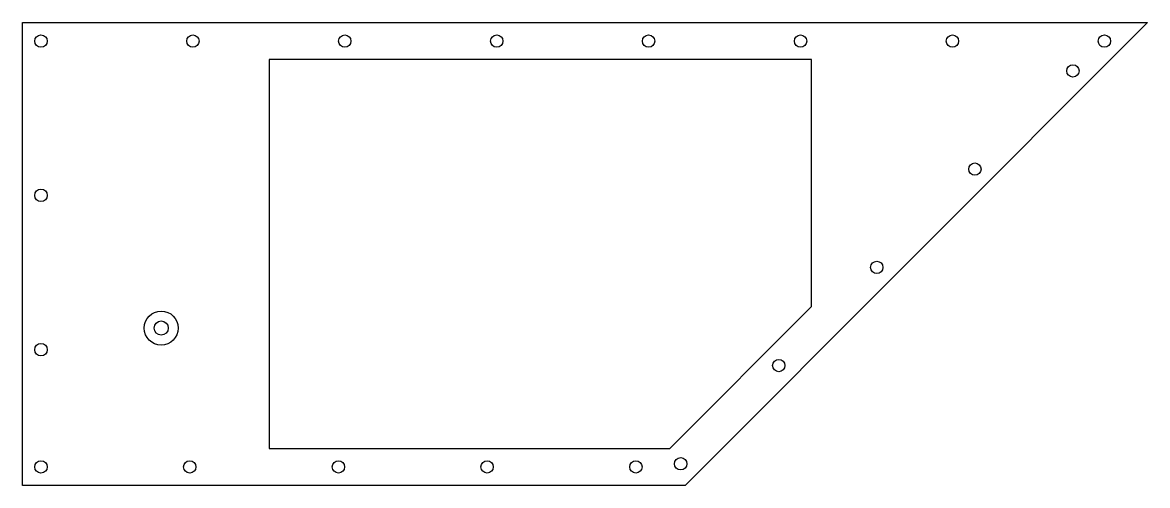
# Model space of a CAD drawing. Header units: millimetres. Extents: x -182 to 182, y -72 to 78.
import ezdxf

# ---------------------------------------------------------------- set-up
doc = ezdxf.new("R2010")
doc.units = ezdxf.units.MM
doc.layers.get('0').update_dxf_attribs({"linetype": 'CONTINUOUS'})

msp = doc.modelspace()

# ---------------------------------------------------------------- linework, layer by layer
for points in [[(32.5, -72.11), (-182.5, -72.11), (-182.5, 77.89), (182.5, 77.89)], [(73.53, 65.89), (-102.5, 65.89), (-102.5, -60.11), (27.53, -60.11), (73.53, -14.11)]]:
    msp.add_lwpolyline(points, close=True)
for centre, radius in [((-176.5, 71.89), 2), ((-127.21, 71.89), 2), ((-77.93, 71.89), 2), ((-28.64, 71.89), 2), ((20.64, 71.89), 2), ((69.93, 71.89), 2), ((119.21, 71.89), 2), ((168.5, 71.89), 2), ((158.32, 62.2), 2), ((126.5, 30.38), 2), ((-176.5, 21.89), 2), ((94.68, -1.44), 2), ((-137.5, -21.11), 5.5), ((-137.5, -21.11), 2.3), ((-176.5, -28.11), 2), ((62.86, -33.26), 2), ((-176.5, -66.11), 2), ((-128.25, -66.11), 2), ((-80, -66.11), 2), ((-31.75, -66.11), 2), ((16.5, -66.11), 2), ((31.04, -65.08), 2)]:
    msp.add_circle(centre, radius)

doc.saveas('drawing.dxf')
